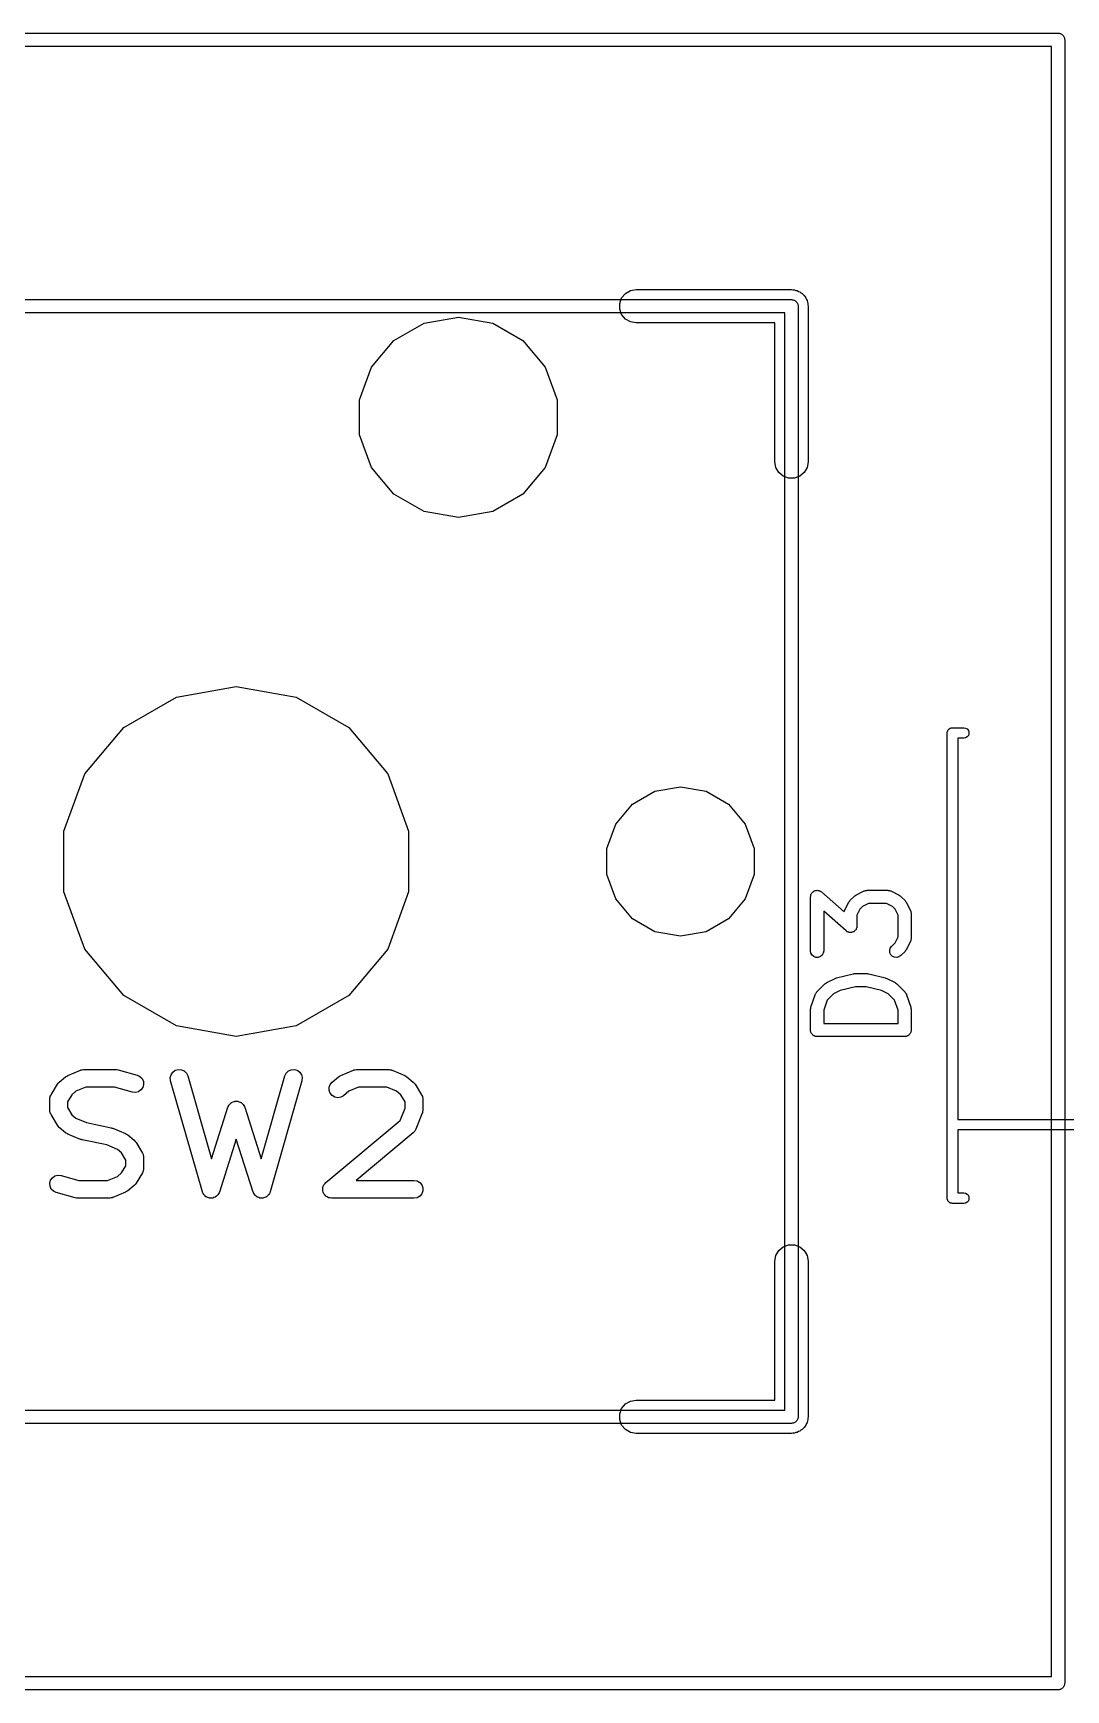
# Model space of a CAD drawing. Header units: millimetres. Extents: x 50 to 169, y 50 to 167.
# Drawn here: x 98.79 to 110.6, y 127.3 to 146.25 of the extents above; entities that cross this region are included whole.
import ezdxf

# ---------------------------------------------------------------- set-up
doc = ezdxf.new("R2010")
doc.units = ezdxf.units.MM
doc.layers.add('BLACK', color=7, linetype='Continuous')

# ---------------------------------------------------------------- blocks, each defined once
blk = doc.blocks.new('hhskb2-Cmts.User')
at = {"layer": 'BLACK'}
for p, q in [((81.65, -43.5738), (94.35, -43.5738)), ((94.35, -43.5738), (94.3566, -43.575)), ((94.3566, -43.575), (94.3632, -43.575)), ((94.3632, -43.575), (94.3695, -43.5772)), ((94.3695, -43.5772), (94.3761, -43.5784)), ((94.3761, -43.5784), (94.3818, -43.5817)), ((94.2738, -43.7262), (81.7262, -43.7262)), ((94.2738, -56.2738), (94.2738, -43.7262)), ((94.3818, -43.5817), (94.3881, -43.584)), ((94.3881, -43.584), (94.3932, -43.5883)), ((94.3932, -43.5883), (94.399, -43.5916)), ((94.399, -43.5916), (94.4033, -43.5967)), ((94.4033, -43.5967), (94.4084, -43.601)), ((94.4084, -43.601), (94.4117, -43.6068)), ((94.4117, -43.6068), (94.416, -43.6119)), ((94.416, -43.6119), (94.4183, -43.6182)), ((94.4183, -43.6182), (94.4216, -43.6239)), ((94.4216, -43.6239), (94.4228, -43.6305)), ((94.4228, -43.6305), (94.425, -43.6368)), ((94.425, -43.6368), (94.425, -43.6434)), ((94.425, -43.6434), (94.4262, -43.65)), ((94.4262, -43.65), (94.4262, -56.35)), ((81.7262, -56.2738), (94.2738, -56.2738)), ((94.35, -56.4262), (81.65, -56.4262)), ((94.3566, -56.425), (94.35, -56.4262)), ((94.3632, -56.425), (94.3566, -56.425)), ((94.3695, -56.4228), (94.3632, -56.425)), ((94.3761, -56.4216), (94.3695, -56.4228)), ((94.3818, -56.4183), (94.3761, -56.4216)), ((94.3881, -56.416), (94.3818, -56.4183)), ((94.3932, -56.4117), (94.3881, -56.416)), ((94.399, -56.4084), (94.3932, -56.4117)), ((94.4033, -56.4033), (94.399, -56.4084)), ((94.4084, -56.399), (94.4033, -56.4033)), ((94.4117, -56.3932), (94.4084, -56.399)), ((94.416, -56.3881), (94.4117, -56.3932)), ((94.4183, -56.3818), (94.416, -56.3881)), ((94.4216, -56.3761), (94.4183, -56.3818)), ((94.4228, -56.3695), (94.4216, -56.3761)), ((94.425, -56.3632), (94.4228, -56.3695)), ((94.4262, -56.35), (94.425, -56.3566)), ((94.425, -56.3566), (94.425, -56.3632))]:
    blk.add_line(p, q, dxfattribs=at)
blk = doc.blocks.new('hhskb2-Dwgs.User')
at = {"layer": 'BLACK'}
for p, q in [((78.602, -40.5258), (97.398, -40.5258)), ((97.398, -40.5258), (97.4046, -40.527)), ((97.4046, -40.527), (97.4112, -40.527)), ((97.4112, -40.527), (97.4175, -40.5292)), ((97.4175, -40.5292), (97.4241, -40.5304)), ((97.4241, -40.5304), (97.4298, -40.5337)), ((97.4298, -40.5337), (97.4361, -40.536)), ((97.4361, -40.536), (97.4412, -40.5403)), ((97.4412, -40.5403), (97.447, -40.5436)), ((97.447, -40.5436), (97.4513, -40.5487)), ((97.4513, -40.5487), (97.4564, -40.553)), ((97.3218, -40.6782), (78.6782, -40.6782)), ((97.3218, -59.3218), (97.3218, -40.6782)), ((97.4564, -40.553), (97.4597, -40.5588)), ((97.4597, -40.5588), (97.464, -40.5639)), ((97.464, -40.5639), (97.4663, -40.5702)), ((97.4663, -40.5702), (97.4696, -40.5759)), ((97.4696, -40.5759), (97.4708, -40.5825)), ((97.4708, -40.5825), (97.473, -40.5888)), ((97.473, -40.5888), (97.473, -40.5954)), ((97.473, -40.5954), (97.4742, -40.602)), ((97.4742, -40.602), (97.4742, -59.398)), ((97.398, -59.4742), (78.602, -59.4742)), ((78.6782, -59.3218), (97.3218, -59.3218)), ((97.4046, -59.473), (97.398, -59.4742)), ((97.4112, -59.473), (97.4046, -59.473)), ((97.4175, -59.4708), (97.4112, -59.473)), ((97.4241, -59.4696), (97.4175, -59.4708)), ((97.4298, -59.4663), (97.4241, -59.4696)), ((97.4361, -59.464), (97.4298, -59.4663)), ((97.4412, -59.4597), (97.4361, -59.464)), ((97.447, -59.4564), (97.4412, -59.4597)), ((97.4513, -59.4513), (97.447, -59.4564)), ((97.4564, -59.447), (97.4513, -59.4513)), ((97.4597, -59.4412), (97.4564, -59.447)), ((97.464, -59.4361), (97.4597, -59.4412)), ((97.4663, -59.4298), (97.464, -59.4361)), ((97.4696, -59.4241), (97.4663, -59.4298)), ((97.4708, -59.4175), (97.4696, -59.4241)), ((97.473, -59.4112), (97.4708, -59.4175)), ((97.4742, -59.398), (97.473, -59.4046)), ((97.473, -59.4046), (97.473, -59.4112))]:
    blk.add_line(p, q, dxfattribs=at)
blk = doc.blocks.new('hhskb2-F.SilkS')
at = {"layer": 'BLACK'}
for p, q in [((92.3844, -43.6169), (92.407, -43.5547)), ((92.407, -43.5547), (92.4495, -43.5041)), ((92.4495, -43.5041), (92.5068, -43.471)), ((92.5068, -43.471), (92.572, -43.4595)), ((92.572, -43.4595), (94.35, -43.4595)), ((94.35, -43.4595), (94.3664, -43.4624)), ((94.3664, -43.4624), (94.3831, -43.4624)), ((94.3831, -43.4624), (94.3987, -43.4681)), ((94.3987, -43.4681), (94.4152, -43.471)), ((94.4152, -43.471), (94.4296, -43.4793)), ((94.4296, -43.4793), (94.4453, -43.485)), ((94.4453, -43.485), (94.458, -43.4957)), ((94.458, -43.4957), (94.4725, -43.5041)), ((94.4725, -43.5041), (94.4832, -43.5168)), ((94.4832, -43.5168), (94.4959, -43.5275)), ((94.4959, -43.5275), (94.5043, -43.542)), ((94.5043, -43.542), (94.515, -43.5547)), ((94.515, -43.5547), (94.5207, -43.5704)), ((94.5207, -43.5704), (94.529, -43.5848)), ((92.3844, -43.6831), (92.3844, -43.6169)), ((92.407, -43.7452), (92.3844, -43.6831)), ((92.4495, -43.7959), (92.407, -43.7452)), ((94.529, -43.5848), (94.5319, -43.6013)), ((94.5319, -43.6013), (94.5376, -43.6169)), ((94.5376, -43.6169), (94.5376, -43.6336)), ((94.5376, -43.6336), (94.5405, -43.65)), ((94.5405, -43.65), (94.5405, -45.428)), ((89.8025, -44.0411), (90.1476, -43.8418)), ((90.1476, -43.8418), (90.54, -43.7726)), ((90.54, -43.7726), (90.9324, -43.8418)), ((90.9324, -43.8418), (91.2775, -44.0411)), ((92.5068, -43.829), (92.4495, -43.7959)), ((92.572, -43.8405), (92.5068, -43.829)), ((94.1595, -43.8405), (92.572, -43.8405)), ((94.1595, -45.428), (94.1595, -43.8405)), ((89.5464, -44.3463), (89.8025, -44.0411)), ((91.2775, -44.0411), (91.5336, -44.3463)), ((89.4101, -44.7208), (89.5464, -44.3463)), ((91.5336, -44.3463), (91.6699, -44.7208)), ((89.4101, -45.1192), (89.4101, -44.7208)), ((91.6699, -44.7208), (91.6699, -45.1192)), ((89.5464, -45.4937), (89.4101, -45.1192)), ((91.6699, -45.1192), (91.5336, -45.4937)), ((94.171, -45.4932), (94.1595, -45.428)), ((94.5405, -45.428), (94.529, -45.4932)), ((89.8025, -45.7989), (89.5464, -45.4937)), ((91.5336, -45.4937), (91.2775, -45.7989)), ((94.2041, -45.5505), (94.171, -45.4932)), ((94.2548, -45.593), (94.2041, -45.5505)), ((94.3169, -45.6156), (94.2548, -45.593)), ((94.3831, -45.6156), (94.3169, -45.6156)), ((94.4453, -45.593), (94.3831, -45.6156)), ((94.4959, -45.5505), (94.4453, -45.593)), ((94.529, -45.4932), (94.4959, -45.5505)), ((90.1476, -45.9982), (89.8025, -45.7989)), ((91.2775, -45.7989), (90.9324, -45.9982)), ((90.54, -46.0674), (90.1476, -45.9982)), ((90.9324, -45.9982), (90.54, -46.0674)), ((86.7134, -48.4667), (87.3154, -48.1192)), ((87.3154, -48.1192), (88, -47.9985)), ((88, -47.9985), (88.6846, -48.1192)), ((88.6846, -48.1192), (89.2865, -48.4667)), ((86.2666, -48.9992), (86.7134, -48.4667)), ((89.2865, -48.4667), (89.7334, -48.9992)), ((96.1336, -48.5095), (96.1362, -48.5049)), ((96.1362, -48.5049), (96.138, -48.5)), ((96.138, -48.5), (96.1414, -48.496)), ((96.1414, -48.496), (96.144, -48.4914)), ((96.144, -48.4914), (96.1481, -48.4881)), ((96.1481, -48.4881), (96.1514, -48.484)), ((96.1514, -48.484), (96.156, -48.4814)), ((96.156, -48.4814), (96.16, -48.478)), ((96.16, -48.478), (96.1649, -48.4762)), ((96.1649, -48.4762), (96.1695, -48.4736)), ((96.1695, -48.4736), (96.1747, -48.4727)), ((96.1747, -48.4727), (96.1796, -48.4709)), ((96.1796, -48.4709), (96.1848, -48.4709)), ((96.1848, -48.4709), (96.19, -48.47)), ((96.19, -48.47), (96.32, -48.47)), ((96.32, -48.47), (96.3405, -48.4736)), ((96.3405, -48.4736), (96.3586, -48.484)), ((96.3586, -48.484), (96.372, -48.5)), ((96.372, -48.5), (96.3791, -48.5196)), ((96.13, -48.53), (96.1309, -48.5248)), ((96.13, -53.85), (96.13, -48.53)), ((96.1309, -48.5196), (96.1327, -48.5147)), ((96.1309, -48.5248), (96.1309, -48.5196)), ((96.1327, -48.5147), (96.1336, -48.5095)), ((96.32, -48.59), (96.25, -48.59)), ((96.25, -48.59), (96.25, -52.95)), ((96.3405, -48.5864), (96.32, -48.59)), ((96.3586, -48.576), (96.3405, -48.5864)), ((96.372, -48.56), (96.3586, -48.576)), ((96.3791, -48.5404), (96.372, -48.56)), ((96.3791, -48.5196), (96.3791, -48.5404)), ((86.0289, -49.6524), (86.2666, -48.9992)), ((89.7334, -48.9992), (89.9711, -49.6524)), ((92.531, -49.3457), (92.7879, -49.1974)), ((92.7879, -49.1974), (93.08, -49.1458)), ((93.08, -49.1458), (93.3721, -49.1974)), ((93.3721, -49.1974), (93.629, -49.3457)), ((92.3403, -49.5729), (92.531, -49.3457)), ((93.629, -49.3457), (93.8197, -49.5729)), ((92.2388, -49.8517), (92.3403, -49.5729)), ((93.8197, -49.5729), (93.9212, -49.8517)), ((86.0289, -50.3476), (86.0289, -49.6524)), ((89.9711, -49.6524), (89.9711, -50.3476)), ((92.2388, -50.1483), (92.2388, -49.8517)), ((93.9212, -49.8517), (93.9212, -50.1483)), ((92.3403, -50.4271), (92.2388, -50.1483)), ((93.9212, -50.1483), (93.8197, -50.4271)), ((86.2666, -51.0008), (86.0289, -50.3476)), ((89.9711, -50.3476), (89.7334, -51.0008)), ((94.5674, -50.4043), (94.5687, -50.3971)), ((94.5687, -50.3971), (94.5688, -50.3897)), ((94.5688, -50.3897), (94.5709, -50.3843)), ((94.5709, -50.3843), (94.5719, -50.3786)), ((94.5719, -50.3786), (94.5756, -50.3723)), ((94.5756, -50.3723), (94.5782, -50.3654)), ((94.5782, -50.3654), (94.582, -50.3611)), ((94.582, -50.3611), (94.5849, -50.3561)), ((94.5849, -50.3561), (94.5905, -50.3514)), ((94.5905, -50.3514), (94.5954, -50.3458)), ((94.5954, -50.3458), (94.6004, -50.3431)), ((94.6004, -50.3431), (94.6049, -50.3393)), ((94.6049, -50.3393), (94.6118, -50.3368)), ((94.6118, -50.3368), (94.6182, -50.3333)), ((94.6182, -50.3333), (94.6239, -50.3324)), ((94.6239, -50.3324), (94.6294, -50.3304)), ((94.6294, -50.3304), (94.6367, -50.3304)), ((94.6367, -50.3304), (94.6439, -50.3293)), ((94.6439, -50.3293), (94.6496, -50.3304)), ((94.6496, -50.3304), (94.6554, -50.3304)), ((94.6554, -50.3304), (94.6623, -50.3329)), ((94.6623, -50.3329), (94.6695, -50.3344)), ((94.6695, -50.3344), (94.6744, -50.3374)), ((94.6744, -50.3374), (94.6799, -50.3393)), ((94.6799, -50.3393), (94.6855, -50.344)), ((94.6855, -50.344), (94.6918, -50.3478)), ((94.6918, -50.3478), (94.9518, -50.5753)), ((95.0179, -50.4465), (95.0655, -50.3989)), ((95.0655, -50.3989), (95.0754, -50.392)), ((95.0754, -50.392), (95.085, -50.3848)), ((95.085, -50.3848), (95.1803, -50.3372)), ((95.1803, -50.3372), (95.1844, -50.336)), ((95.1844, -50.336), (95.1882, -50.3338)), ((95.1882, -50.3338), (95.1968, -50.3323)), ((95.1968, -50.3323), (95.2052, -50.3298)), ((95.2052, -50.3298), (95.2096, -50.33)), ((95.2096, -50.33), (95.2138, -50.3293)), ((95.2138, -50.3293), (95.4519, -50.3293)), ((95.4519, -50.3293), (95.4562, -50.33)), ((95.4562, -50.33), (95.4605, -50.3298)), ((95.4605, -50.3298), (95.4689, -50.3323)), ((95.4689, -50.3323), (95.4776, -50.3338)), ((95.4776, -50.3338), (95.4813, -50.336)), ((95.4813, -50.336), (95.4854, -50.3372)), ((95.4854, -50.3372), (95.5807, -50.3848)), ((95.5807, -50.3848), (95.5903, -50.392)), ((95.5903, -50.392), (95.6002, -50.3989)), ((95.6002, -50.3989), (95.6478, -50.4465)), ((92.531, -50.6543), (92.3403, -50.4271)), ((93.8197, -50.4271), (93.629, -50.6543)), ((94.5674, -51.0233), (94.5674, -50.4043)), ((94.9739, -50.7941), (94.7174, -50.5696)), ((94.7174, -50.5696), (94.7174, -51.0233)), ((94.9518, -50.5753), (94.9529, -50.5691)), ((94.9529, -50.5691), (94.955, -50.5654)), ((94.955, -50.5654), (94.9563, -50.5612)), ((94.9563, -50.5612), (95.0039, -50.466)), ((95.0039, -50.466), (95.011, -50.4563)), ((95.011, -50.4563), (95.0179, -50.4465)), ((95.1326, -50.5439), (95.0983, -50.6125)), ((95.163, -50.5135), (95.1326, -50.5439)), ((95.2315, -50.4793), (95.163, -50.5135)), ((95.4342, -50.4793), (95.2315, -50.4793)), ((95.5027, -50.5135), (95.4342, -50.4793)), ((95.5331, -50.5439), (95.5027, -50.5135)), ((95.5674, -50.6125), (95.5331, -50.5439)), ((95.6478, -50.4465), (95.6547, -50.4563)), ((95.6547, -50.4563), (95.6618, -50.466)), ((95.6618, -50.466), (95.7095, -50.5612)), ((95.7095, -50.5612), (95.7107, -50.5654)), ((95.7107, -50.5654), (95.7129, -50.5691)), ((95.7129, -50.5691), (95.7144, -50.5778)), ((95.7144, -50.5778), (95.7169, -50.5862)), ((95.7169, -50.5862), (95.7166, -50.5905)), ((95.7166, -50.5905), (95.7174, -50.5948)), ((92.7879, -50.8026), (92.531, -50.6543)), ((93.629, -50.6543), (93.3721, -50.8026)), ((95.0837, -50.7808), (95.0808, -50.7858)), ((95.0875, -50.7765), (95.0837, -50.7808)), ((95.0901, -50.7696), (95.0875, -50.7765)), ((95.0938, -50.7633), (95.0901, -50.7696)), ((95.0948, -50.7576), (95.0938, -50.7633)), ((95.0969, -50.7522), (95.0948, -50.7576)), ((95.0971, -50.7448), (95.0969, -50.7522)), ((95.0983, -50.7376), (95.0971, -50.7448)), ((95.0983, -50.6125), (95.0983, -50.7376)), ((95.5674, -50.8628), (95.5674, -50.6125)), ((95.7174, -50.5948), (95.7174, -50.8805)), ((93.08, -50.8541), (92.7879, -50.8026)), ((93.3721, -50.8026), (93.08, -50.8541)), ((94.9802, -50.7979), (94.9739, -50.7941)), ((94.9858, -50.8026), (94.9802, -50.7979)), ((94.9913, -50.8046), (94.9858, -50.8026)), ((94.9962, -50.8076), (94.9913, -50.8046)), ((95.0034, -50.809), (94.9962, -50.8076)), ((95.0103, -50.8115), (95.0034, -50.809)), ((95.0161, -50.8115), (95.0103, -50.8115)), ((95.0218, -50.8126), (95.0161, -50.8115)), ((95.029, -50.8115), (95.0218, -50.8126)), ((95.0364, -50.8115), (95.029, -50.8115)), ((95.0418, -50.8095), (95.0364, -50.8115)), ((95.0475, -50.8086), (95.0418, -50.8095)), ((95.0539, -50.8051), (95.0475, -50.8086)), ((95.0608, -50.8026), (95.0539, -50.8051)), ((95.0653, -50.7989), (95.0608, -50.8026)), ((95.0703, -50.7961), (95.0653, -50.7989)), ((95.0752, -50.7905), (95.0703, -50.7961)), ((95.0808, -50.7858), (95.0752, -50.7905)), ((95.4792, -50.9916), (95.4941, -50.9703)), ((95.4941, -50.9703), (95.5331, -50.9313)), ((95.5331, -50.9313), (95.5674, -50.8628)), ((95.7095, -50.914), (95.6618, -51.0093)), ((95.7107, -50.9099), (95.7095, -50.914)), ((95.7129, -50.9061), (95.7107, -50.9099)), ((95.7144, -50.8975), (95.7129, -50.9061)), ((95.7169, -50.8891), (95.7144, -50.8975)), ((95.7174, -50.8805), (95.7166, -50.8847)), ((95.7166, -50.8847), (95.7169, -50.8891)), ((86.7134, -51.5332), (86.2666, -51.0008)), ((89.7334, -51.0008), (89.2865, -51.5332)), ((94.5719, -51.049), (94.5674, -51.0233)), ((94.5849, -51.0715), (94.5719, -51.049)), ((94.6049, -51.0883), (94.5849, -51.0715)), ((94.6294, -51.0972), (94.6049, -51.0883)), ((94.6554, -51.0972), (94.6294, -51.0972)), ((94.6799, -51.0883), (94.6554, -51.0972)), ((94.6998, -51.0715), (94.6799, -51.0883)), ((94.7129, -51.049), (94.6998, -51.0715)), ((94.7174, -51.0233), (94.7129, -51.049)), ((95.4724, -51.0168), (95.4792, -50.9916)), ((95.4747, -51.0427), (95.4724, -51.0168)), ((95.4857, -51.0664), (95.4747, -51.0427)), ((95.5041, -51.0848), (95.4857, -51.0664)), ((95.5277, -51.0958), (95.5041, -51.0848)), ((95.5537, -51.098), (95.5277, -51.0958)), ((95.5788, -51.0913), (95.5537, -51.098)), ((95.6002, -51.0764), (95.5788, -51.0913)), ((95.6478, -51.0287), (95.6002, -51.0764)), ((95.6547, -51.0189), (95.6478, -51.0287)), ((95.6618, -51.0093), (95.6547, -51.0189)), ((94.7517, -51.3848), (94.8469, -51.3372)), ((94.8469, -51.3372), (94.8548, -51.3349)), ((94.8548, -51.3349), (94.8623, -51.3315)), ((94.8623, -51.3315), (95.0528, -51.2839)), ((95.0528, -51.2839), (95.0619, -51.2833)), ((95.0619, -51.2833), (95.071, -51.2817)), ((95.071, -51.2817), (95.2138, -51.2817)), ((95.2138, -51.2817), (95.2228, -51.2833)), ((95.2228, -51.2833), (95.232, -51.2839)), ((95.232, -51.2839), (95.4225, -51.3315)), ((95.4225, -51.3315), (95.43, -51.3349)), ((95.43, -51.3349), (95.4378, -51.3372)), ((95.4378, -51.3372), (95.5331, -51.3848)), ((87.3154, -51.8808), (86.7134, -51.5332)), ((89.2865, -51.5332), (88.6846, -51.8808)), ((94.5712, -51.6663), (94.6188, -51.5234)), ((94.6188, -51.5234), (94.6209, -51.5196)), ((94.6209, -51.5196), (94.622, -51.5154)), ((94.622, -51.5154), (94.6271, -51.5082)), ((94.6271, -51.5082), (94.6313, -51.5005)), ((94.6313, -51.5005), (94.6345, -51.4977)), ((94.6345, -51.4977), (94.637, -51.4941)), ((94.637, -51.4941), (94.7322, -51.3989)), ((94.7322, -51.3989), (94.742, -51.392)), ((94.742, -51.392), (94.7517, -51.3848)), ((94.8297, -51.5135), (94.7556, -51.5877)), ((94.9067, -51.475), (94.8297, -51.5135)), ((95.0802, -51.4317), (94.9067, -51.475)), ((95.2046, -51.4317), (95.0802, -51.4317)), ((95.3781, -51.475), (95.2046, -51.4317)), ((95.4551, -51.5135), (95.3781, -51.475)), ((95.5292, -51.5877), (95.4551, -51.5135)), ((95.5331, -51.3848), (95.5427, -51.392)), ((95.5427, -51.392), (95.5526, -51.3989)), ((95.5526, -51.3989), (95.6478, -51.4941)), ((95.6478, -51.4941), (95.6503, -51.4977)), ((95.6503, -51.4977), (95.6535, -51.5005)), ((95.6535, -51.5005), (95.6577, -51.5082)), ((95.6577, -51.5082), (95.6627, -51.5154)), ((95.6627, -51.5154), (95.6639, -51.5196)), ((95.6639, -51.5196), (95.6659, -51.5234)), ((95.6659, -51.5234), (95.7135, -51.6663)), ((94.5674, -51.69), (94.5695, -51.6782)), ((94.5674, -51.9281), (94.5674, -51.69)), ((94.5695, -51.6782), (94.5712, -51.6663)), ((94.7556, -51.5877), (94.7174, -51.7022)), ((94.7174, -51.7022), (94.7174, -51.8531)), ((95.5674, -51.7022), (95.5292, -51.5877)), ((95.5674, -51.8531), (95.5674, -51.7022)), ((95.7135, -51.6663), (95.7153, -51.6782)), ((95.7153, -51.6782), (95.7174, -51.69)), ((95.7174, -51.69), (95.7174, -51.9281)), ((88, -52.0015), (87.3154, -51.8808)), ((88.6846, -51.8808), (88, -52.0015)), ((94.7174, -51.8531), (95.5674, -51.8531)), ((94.5685, -51.9346), (94.5674, -51.9281)), ((94.5685, -51.9411), (94.5685, -51.9346)), ((94.5708, -51.9473), (94.5685, -51.9411)), ((94.5719, -51.9537), (94.5708, -51.9473)), ((94.5752, -51.9594), (94.5719, -51.9537)), ((94.5774, -51.9656), (94.5752, -51.9594)), ((94.5816, -51.9706), (94.5774, -51.9656)), ((94.5849, -51.9763), (94.5816, -51.9706)), ((94.59, -51.9805), (94.5849, -51.9763)), ((94.5942, -51.9855), (94.59, -51.9805)), ((94.5999, -51.9888), (94.5942, -51.9855)), ((94.6049, -51.993), (94.5999, -51.9888)), ((94.611, -51.9953), (94.6049, -51.993)), ((94.6167, -51.9986), (94.611, -51.9953)), ((94.6232, -51.9997), (94.6167, -51.9986)), ((94.6294, -52.002), (94.6232, -51.9997)), ((94.6359, -52.002), (94.6294, -52.002)), ((94.6424, -52.0031), (94.6359, -52.002)), ((95.6424, -52.0031), (94.6424, -52.0031)), ((95.6488, -52.002), (95.6424, -52.0031)), ((95.6554, -52.002), (95.6488, -52.002)), ((95.6616, -51.9997), (95.6554, -52.002)), ((95.668, -51.9986), (95.6616, -51.9997)), ((95.6737, -51.9953), (95.668, -51.9986)), ((95.6799, -51.993), (95.6737, -51.9953)), ((95.6849, -51.9888), (95.6799, -51.993)), ((95.6906, -51.9855), (95.6849, -51.9888)), ((95.6948, -51.9805), (95.6906, -51.9855)), ((95.6998, -51.9763), (95.6948, -51.9805)), ((95.7031, -51.9706), (95.6998, -51.9763)), ((95.7073, -51.9656), (95.7031, -51.9706)), ((95.7096, -51.9594), (95.7073, -51.9656)), ((95.7129, -51.9537), (95.7096, -51.9594)), ((95.714, -51.9473), (95.7129, -51.9537)), ((95.7162, -51.9411), (95.714, -51.9473)), ((95.7174, -51.9281), (95.7162, -51.9346)), ((95.7162, -51.9346), (95.7162, -51.9411)), ((85.9755, -52.5224), (86.0481, -52.4619)), ((86.0481, -52.4619), (86.0613, -52.4544)), ((86.0613, -52.4544), (86.0741, -52.4462)), ((86.0741, -52.4462), (86.2192, -52.3857)), ((86.2192, -52.3857), (86.2215, -52.3852)), ((86.2215, -52.3852), (86.2235, -52.3841)), ((86.2235, -52.3841), (86.2387, -52.3814)), ((86.2387, -52.3814), (86.2536, -52.378)), ((86.2536, -52.378), (86.256, -52.3783)), ((86.256, -52.3783), (86.2583, -52.3779)), ((86.2583, -52.3779), (86.6211, -52.3779)), ((86.6211, -52.3779), (86.6347, -52.3803)), ((86.6347, -52.3803), (86.6483, -52.3816)), ((86.6483, -52.3816), (86.866, -52.4421)), ((86.866, -52.4421), (86.8979, -52.4573)), ((86.8979, -52.4573), (86.9226, -52.4825)), ((86.9226, -52.4825), (86.9372, -52.5146)), ((87.2455, -52.4723), (87.2541, -52.4381)), ((87.2492, -52.5074), (87.2455, -52.4723)), ((87.2541, -52.4381), (87.2738, -52.4089)), ((87.2738, -52.4089), (87.3024, -52.3882)), ((87.3024, -52.3882), (87.3363, -52.3785)), ((87.3363, -52.3785), (87.3715, -52.381)), ((87.3715, -52.381), (87.4038, -52.3953)), ((87.4038, -52.3953), (87.4291, -52.4199)), ((87.4291, -52.4199), (87.4445, -52.4516)), ((87.4445, -52.4516), (87.7152, -53.399)), ((88.2848, -53.399), (88.5555, -52.4516)), ((88.5555, -52.4516), (88.5709, -52.4199)), ((88.5709, -52.4199), (88.5962, -52.3953)), ((88.5962, -52.3953), (88.6285, -52.381)), ((88.6285, -52.381), (88.6637, -52.3785)), ((88.6637, -52.3785), (88.6976, -52.3882)), ((88.6976, -52.3882), (88.7262, -52.4089)), ((88.7262, -52.4089), (88.7459, -52.4381)), ((88.7459, -52.4381), (88.7545, -52.4723)), ((88.7545, -52.4723), (88.7508, -52.5074)), ((89.0961, -52.5224), (89.1687, -52.4619)), ((89.1687, -52.4619), (89.1818, -52.4544)), ((89.1818, -52.4544), (89.1946, -52.4462)), ((89.1946, -52.4462), (89.3398, -52.3857)), ((89.3398, -52.3857), (89.3421, -52.3852)), ((89.3421, -52.3852), (89.3441, -52.3841)), ((89.3441, -52.3841), (89.3592, -52.3814)), ((89.3592, -52.3814), (89.3742, -52.378)), ((89.3742, -52.378), (89.3765, -52.3783)), ((89.3765, -52.3783), (89.3789, -52.3779)), ((89.3789, -52.3779), (89.7417, -52.3779)), ((89.7417, -52.3779), (89.744, -52.3783)), ((89.744, -52.3783), (89.7464, -52.378)), ((89.7464, -52.378), (89.7613, -52.3814)), ((89.7613, -52.3814), (89.7765, -52.3841)), ((89.7765, -52.3841), (89.7785, -52.3852)), ((89.7785, -52.3852), (89.7808, -52.3857)), ((89.7808, -52.3857), (89.9259, -52.4462)), ((89.9259, -52.4462), (89.9387, -52.4544)), ((89.9387, -52.4544), (89.9519, -52.4619)), ((89.9519, -52.4619), (90.0245, -52.5224)), ((85.8774, -52.6782), (85.8809, -52.6692)), ((85.8809, -52.6692), (85.9534, -52.5482)), ((85.9534, -52.5482), (85.9646, -52.5354)), ((85.9646, -52.5354), (85.9755, -52.5224)), ((86.1188, -52.6675), (86.0696, -52.7496)), ((86.1664, -52.6279), (86.1188, -52.6675)), ((86.2786, -52.5811), (86.1664, -52.6279)), ((86.6073, -52.5811), (86.2786, -52.5811)), ((86.8117, -52.6379), (86.6073, -52.5811)), ((86.8468, -52.6413), (86.8117, -52.6379)), ((86.8809, -52.6325), (86.8468, -52.6413)), ((86.91, -52.6125), (86.8809, -52.6325)), ((86.9305, -52.5838), (86.91, -52.6125)), ((86.94, -52.5498), (86.9305, -52.5838)), ((86.9372, -52.5146), (86.94, -52.5498)), ((87.612, -53.7774), (87.2492, -52.5074)), ((88.7508, -52.5074), (88.388, -53.7774)), ((89.061, -52.6178), (89.0611, -52.5825)), ((89.073, -52.651), (89.061, -52.6178)), ((89.0611, -52.5825), (89.0733, -52.5494)), ((89.0956, -52.6781), (89.073, -52.651)), ((89.0733, -52.5494), (89.0961, -52.5224)), ((89.287, -52.6279), (89.2262, -52.6785)), ((89.3992, -52.5811), (89.287, -52.6279)), ((89.7214, -52.5811), (89.3992, -52.5811)), ((89.8336, -52.6279), (89.7214, -52.5811)), ((89.8812, -52.6675), (89.8336, -52.6279)), ((89.9304, -52.7496), (89.8812, -52.6675)), ((90.0245, -52.5224), (90.0354, -52.5354)), ((90.0354, -52.5354), (90.0465, -52.5482)), ((90.0465, -52.5482), (90.1191, -52.6692)), ((90.1191, -52.6692), (90.1226, -52.6782)), ((85.8664, -52.7214), (85.8681, -52.7118)), ((85.8664, -52.8424), (85.8664, -52.7214)), ((85.8681, -52.852), (85.8664, -52.8424)), ((85.8681, -52.7118), (85.8683, -52.7021)), ((85.8683, -52.8617), (85.8681, -52.852)), ((85.8683, -52.7021), (85.8711, -52.6946)), ((85.8711, -52.8692), (85.8683, -52.8617)), ((85.8711, -52.6946), (85.8725, -52.6867)), ((85.8725, -52.6867), (85.8774, -52.6782)), ((86.0696, -52.7496), (86.0696, -52.8142)), ((86.0696, -52.8142), (86.1188, -52.8963)), ((87.7152, -53.399), (87.9032, -52.8114)), ((87.9032, -52.8114), (87.9051, -52.8078)), ((87.9051, -52.8078), (87.906, -52.8039)), ((87.906, -52.8039), (87.9133, -52.7923)), ((87.9133, -52.7923), (87.9197, -52.7802)), ((87.9197, -52.7802), (87.9226, -52.7775)), ((87.9226, -52.7775), (87.9248, -52.7741)), ((87.9248, -52.7741), (87.9356, -52.7657)), ((87.9356, -52.7657), (87.9458, -52.7565)), ((87.9458, -52.7565), (87.9495, -52.7549)), ((87.9495, -52.7549), (87.9527, -52.7525)), ((87.9527, -52.7525), (87.9658, -52.7483)), ((87.9658, -52.7483), (87.9784, -52.7431)), ((87.9784, -52.7431), (87.9825, -52.7429)), ((87.9825, -52.7429), (87.9863, -52.7417)), ((87.9863, -52.7417), (88, -52.7422)), ((88, -52.7422), (88.0137, -52.7417)), ((88.0137, -52.7417), (88.0175, -52.7429)), ((88.0175, -52.7429), (88.0216, -52.7431)), ((88.0216, -52.7431), (88.0343, -52.7483)), ((88.0343, -52.7483), (88.0473, -52.7525)), ((88.0473, -52.7525), (88.0505, -52.7549)), ((88.0505, -52.7549), (88.0542, -52.7565)), ((88.0542, -52.7565), (88.0644, -52.7657)), ((88.0644, -52.7657), (88.0752, -52.7741)), ((88.0752, -52.7741), (88.0774, -52.7775)), ((88.0774, -52.7775), (88.0803, -52.7802)), ((88.0803, -52.7802), (88.0867, -52.7923)), ((88.0867, -52.7923), (88.094, -52.8039)), ((88.094, -52.8039), (88.0949, -52.8078)), ((88.0949, -52.8078), (88.0968, -52.8114)), ((88.0968, -52.8114), (88.2848, -53.399)), ((89.1261, -52.6958), (89.0956, -52.6781)), ((89.1608, -52.7021), (89.1261, -52.6958)), ((89.1956, -52.6961), (89.1608, -52.7021)), ((89.2262, -52.6785), (89.1956, -52.6961)), ((89.8746, -52.9622), (89.9304, -52.8228)), ((89.9304, -52.8228), (89.9304, -52.7496)), ((90.1226, -52.6782), (90.1275, -52.6867)), ((90.1275, -52.6867), (90.1289, -52.6946)), ((90.1303, -52.8613), (90.1275, -52.8771)), ((90.1289, -52.6946), (90.1317, -52.7021)), ((90.1335, -52.8456), (90.1303, -52.8613)), ((90.1317, -52.7021), (90.1319, -52.7118)), ((90.1319, -52.7118), (90.1336, -52.7214)), ((90.1336, -52.8424), (90.1333, -52.844)), ((90.1333, -52.844), (90.1335, -52.8456)), ((90.1336, -52.7214), (90.1336, -52.8424)), ((85.8725, -52.8771), (85.8711, -52.8692)), ((85.8774, -52.8856), (85.8725, -52.8771)), ((85.8809, -52.8947), (85.8774, -52.8856)), ((85.9534, -53.0156), (85.8809, -52.8947)), ((85.9646, -53.0284), (85.9534, -53.0156)), ((85.9755, -53.0414), (85.9646, -53.0284)), ((86.0481, -53.1019), (85.9755, -53.0414)), ((86.1188, -52.8963), (86.1664, -52.9359)), ((86.1664, -52.9359), (86.2885, -52.9868)), ((86.2885, -52.9868), (86.5693, -53.0453)), ((86.5693, -53.0453), (86.5782, -53.0489)), ((86.5782, -53.0489), (86.5876, -53.051)), ((86.5876, -53.051), (86.7328, -53.1115)), ((89.0235, -53.6715), (89.8746, -52.9622)), ((90.1263, -52.8801), (90.0538, -53.0615)), ((90.1267, -52.8785), (90.1263, -52.8801)), ((90.1275, -52.8771), (90.1267, -52.8785)), ((96.25, -52.95), (98.95, -52.95)), ((86.0613, -53.1094), (86.0481, -53.1019)), ((86.0741, -53.1176), (86.0613, -53.1094)), ((86.2192, -53.1781), (86.0741, -53.1176)), ((86.2286, -53.1802), (86.2192, -53.1781)), ((86.2376, -53.1837), (86.2286, -53.1802)), ((86.5184, -53.2423), (86.2376, -53.1837)), ((86.6405, -53.2931), (86.5184, -53.2423)), ((86.7328, -53.1115), (86.7456, -53.1196)), ((86.7456, -53.1196), (86.7588, -53.1272)), ((86.7588, -53.1272), (86.8313, -53.1877)), ((86.8313, -53.1877), (86.8423, -53.2006)), ((86.8423, -53.2006), (86.8534, -53.2134)), ((86.8534, -53.2134), (86.926, -53.3344)), ((88, -53.1757), (87.8065, -53.7805)), ((88.1935, -53.7805), (88, -53.1757)), ((90.0245, -53.1019), (89.3692, -53.6479)), ((90.0293, -53.0962), (90.0245, -53.1019)), ((90.0352, -53.0915), (90.0293, -53.0962)), ((90.0406, -53.0828), (90.0352, -53.0915)), ((90.0472, -53.0749), (90.0406, -53.0828)), ((90.0498, -53.0679), (90.0472, -53.0749)), ((90.0538, -53.0615), (90.0498, -53.0679)), ((98.95, -53.07), (96.25, -53.07)), ((96.25, -53.07), (96.25, -53.79)), ((86.688, -53.3327), (86.6405, -53.2931)), ((86.7373, -53.4148), (86.688, -53.3327)), ((86.7373, -53.4795), (86.7373, -53.4148)), ((86.926, -53.3344), (86.9295, -53.3435)), ((86.9295, -53.3435), (86.9343, -53.3519)), ((86.9343, -53.3519), (86.9357, -53.3598)), ((86.9357, -53.3598), (86.9386, -53.3673)), ((86.9386, -53.3673), (86.9388, -53.3771)), ((86.9388, -53.3771), (86.9405, -53.3867)), ((86.9405, -53.3867), (86.9405, -53.5076)), ((85.8763, -53.6453), (85.8968, -53.6166)), ((85.8968, -53.6166), (85.9259, -53.5966)), ((85.9259, -53.5966), (85.9601, -53.5878)), ((85.9601, -53.5878), (85.9952, -53.5912)), ((85.9952, -53.5912), (86.1996, -53.6479)), ((86.5282, -53.6479), (86.6405, -53.6012)), ((86.6405, -53.6012), (86.688, -53.5615)), ((86.688, -53.5615), (86.7373, -53.4795)), ((86.926, -53.5599), (86.8534, -53.6808)), ((86.9295, -53.5508), (86.926, -53.5599)), ((86.9343, -53.5424), (86.9295, -53.5508)), ((86.9357, -53.5344), (86.9343, -53.5424)), ((86.9386, -53.5269), (86.9357, -53.5344)), ((86.9388, -53.5172), (86.9386, -53.5269)), ((86.9405, -53.5076), (86.9388, -53.5172)), ((85.8669, -53.6793), (85.8763, -53.6453)), ((85.8696, -53.7144), (85.8669, -53.6793)), ((85.8842, -53.7466), (85.8696, -53.7144)), ((85.909, -53.7717), (85.8842, -53.7466)), ((85.9408, -53.7869), (85.909, -53.7717)), ((86.1585, -53.8474), (85.9408, -53.7869)), ((86.1996, -53.6479), (86.5282, -53.6479)), ((86.7328, -53.7828), (86.5876, -53.8433)), ((86.7456, -53.7746), (86.7328, -53.7828)), ((86.7588, -53.7671), (86.7456, -53.7746)), ((86.8313, -53.7066), (86.7588, -53.7671)), ((86.8423, -53.6937), (86.8313, -53.7066)), ((86.8534, -53.6808), (86.8423, -53.6937)), ((87.6145, -53.7825), (87.612, -53.7774)), ((87.6157, -53.788), (87.6145, -53.7825)), ((87.6222, -53.7983), (87.6157, -53.788)), ((87.6275, -53.8092), (87.6222, -53.7983)), ((87.6315, -53.8131), (87.6275, -53.8092)), ((87.6345, -53.8178), (87.6315, -53.8131)), ((87.7901, -53.8117), (87.7859, -53.8155)), ((87.7957, -53.801), (87.7901, -53.8117)), ((87.8025, -53.7909), (87.7957, -53.801)), ((87.8039, -53.7855), (87.8025, -53.7909)), ((87.8065, -53.7805), (87.8039, -53.7855)), ((88.1961, -53.7855), (88.1935, -53.7805)), ((88.1975, -53.7909), (88.1961, -53.7855)), ((88.2043, -53.801), (88.1975, -53.7909)), ((88.2099, -53.8117), (88.2043, -53.801)), ((88.2141, -53.8155), (88.2099, -53.8117)), ((88.3685, -53.8131), (88.3655, -53.8178)), ((88.3725, -53.8092), (88.3685, -53.8131)), ((88.3778, -53.7983), (88.3725, -53.8092)), ((88.3843, -53.788), (88.3778, -53.7983)), ((88.3855, -53.7825), (88.3843, -53.788)), ((88.388, -53.7774), (88.3855, -53.7825)), ((88.9885, -53.7319), (88.9886, -53.7317)), ((88.9885, -53.7492), (88.9885, -53.7319)), ((88.9885, -53.7668), (88.9885, -53.7492)), ((88.9885, -53.767), (88.9885, -53.7668)), ((88.9885, -53.7672), (88.9885, -53.767)), ((88.9945, -53.7835), (88.9885, -53.7672)), ((88.9886, -53.7315), (88.9946, -53.7151)), ((88.9886, -53.7317), (88.9886, -53.7315)), ((89.0004, -53.8), (88.9945, -53.7835)), ((88.9946, -53.7151), (89.0006, -53.6987)), ((89.0005, -53.8002), (89.0004, -53.8)), ((89.0006, -53.8003), (89.0005, -53.8002)), ((89.0006, -53.6987), (89.0007, -53.6986)), ((89.0119, -53.8138), (89.0006, -53.8003)), ((89.0007, -53.6986), (89.0008, -53.6984)), ((89.0008, -53.6984), (89.0121, -53.685)), ((89.0121, -53.685), (89.0233, -53.6717)), ((89.0233, -53.6717), (89.0234, -53.6716)), ((89.0234, -53.6716), (89.0235, -53.6715)), ((89.3692, -53.6479), (90.032, -53.6479)), ((90.032, -53.6479), (90.0667, -53.6541)), ((90.0667, -53.6541), (90.0973, -53.6717)), ((90.0973, -53.6717), (90.12, -53.6987)), ((90.12, -53.8003), (90.0973, -53.8274)), ((90.12, -53.6987), (90.1321, -53.7319)), ((90.1321, -53.7672), (90.12, -53.8003)), ((90.1321, -53.7319), (90.1321, -53.7672)), ((96.25, -53.79), (96.32, -53.79)), ((96.32, -53.79), (96.3405, -53.7936)), ((96.3405, -53.7936), (96.3586, -53.804)), ((96.3586, -53.804), (96.372, -53.82)), ((86.1722, -53.8487), (86.1585, -53.8474)), ((86.1857, -53.8511), (86.1722, -53.8487)), ((86.5486, -53.8511), (86.1857, -53.8511)), ((86.5509, -53.8507), (86.5486, -53.8511)), ((86.5532, -53.851), (86.5509, -53.8507)), ((86.5682, -53.8477), (86.5532, -53.851)), ((86.5833, -53.845), (86.5682, -53.8477)), ((86.5854, -53.8438), (86.5833, -53.845)), ((86.5876, -53.8433), (86.5854, -53.8438)), ((87.6441, -53.8253), (87.6345, -53.8178)), ((87.6528, -53.8337), (87.6441, -53.8253)), ((87.658, -53.836), (87.6528, -53.8337)), ((87.6624, -53.8394), (87.658, -53.836)), ((87.674, -53.8431), (87.6624, -53.8394)), ((87.685, -53.8481), (87.674, -53.8431)), ((87.6907, -53.8485), (87.685, -53.8481)), ((87.696, -53.8502), (87.6907, -53.8485)), ((87.7081, -53.8497), (87.696, -53.8502)), ((87.7202, -53.8506), (87.7081, -53.8497)), ((87.7256, -53.849), (87.7202, -53.8506)), ((87.7313, -53.8488), (87.7256, -53.849)), ((87.7425, -53.8442), (87.7313, -53.8488)), ((87.7542, -53.8409), (87.7425, -53.8442)), ((87.7587, -53.8376), (87.7542, -53.8409)), ((87.7639, -53.8354), (87.7587, -53.8376)), ((87.7729, -53.8273), (87.7639, -53.8354)), ((87.7827, -53.8202), (87.7729, -53.8273)), ((87.7859, -53.8155), (87.7827, -53.8202)), ((88.2173, -53.8202), (88.2141, -53.8155)), ((88.2271, -53.8273), (88.2173, -53.8202)), ((88.2361, -53.8354), (88.2271, -53.8273)), ((88.2413, -53.8376), (88.2361, -53.8354)), ((88.2458, -53.8409), (88.2413, -53.8376)), ((88.2575, -53.8442), (88.2458, -53.8409)), ((88.2687, -53.8488), (88.2575, -53.8442)), ((88.2743, -53.849), (88.2687, -53.8488)), ((88.2798, -53.8506), (88.2743, -53.849)), ((88.2919, -53.8497), (88.2798, -53.8506)), ((88.304, -53.8502), (88.2919, -53.8497)), ((88.3093, -53.8485), (88.304, -53.8502)), ((88.315, -53.8481), (88.3093, -53.8485)), ((88.326, -53.8431), (88.315, -53.8481)), ((88.3376, -53.8394), (88.326, -53.8431)), ((88.342, -53.836), (88.3376, -53.8394)), ((88.3472, -53.8337), (88.342, -53.836)), ((88.3559, -53.8253), (88.3472, -53.8337)), ((88.3655, -53.8178), (88.3559, -53.8253)), ((89.023, -53.8271), (89.0119, -53.8138)), ((89.0232, -53.8272), (89.023, -53.8271)), ((89.0233, -53.8274), (89.0232, -53.8272)), ((89.0385, -53.8361), (89.0233, -53.8274)), ((89.0535, -53.8449), (89.0385, -53.8361)), ((89.0537, -53.8449), (89.0535, -53.8449)), ((89.0538, -53.845), (89.0537, -53.8449)), ((89.0712, -53.8481), (89.0538, -53.845)), ((89.0882, -53.8511), (89.0712, -53.8481)), ((89.0884, -53.8511), (89.0882, -53.8511)), ((89.0886, -53.8511), (89.0884, -53.8511)), ((90.032, -53.8511), (89.0886, -53.8511)), ((90.0667, -53.845), (90.032, -53.8511)), ((90.0973, -53.8274), (90.0667, -53.845)), ((96.1309, -53.8552), (96.13, -53.85)), ((96.1309, -53.8604), (96.1309, -53.8552)), ((96.1327, -53.8653), (96.1309, -53.8604)), ((96.1336, -53.8705), (96.1327, -53.8653)), ((96.1362, -53.8751), (96.1336, -53.8705)), ((96.138, -53.88), (96.1362, -53.8751)), ((96.1414, -53.884), (96.138, -53.88)), ((96.144, -53.8886), (96.1414, -53.884)), ((96.1481, -53.8919), (96.144, -53.8886)), ((96.1514, -53.896), (96.1481, -53.8919)), ((96.156, -53.8986), (96.1514, -53.896)), ((96.16, -53.902), (96.156, -53.8986)), ((96.1649, -53.9038), (96.16, -53.902)), ((96.1695, -53.9064), (96.1649, -53.9038)), ((96.1747, -53.9073), (96.1695, -53.9064)), ((96.1796, -53.9091), (96.1747, -53.9073)), ((96.1848, -53.9091), (96.1796, -53.9091)), ((96.19, -53.91), (96.1848, -53.9091)), ((96.32, -53.91), (96.19, -53.91)), ((96.3405, -53.9064), (96.32, -53.91)), ((96.3586, -53.896), (96.3405, -53.9064)), ((96.372, -53.88), (96.3586, -53.896)), ((96.372, -53.82), (96.3791, -53.8396)), ((96.3791, -53.8604), (96.372, -53.88)), ((96.3791, -53.8396), (96.3791, -53.8604)), ((94.1595, -54.572), (94.171, -54.5068)), ((94.171, -54.5068), (94.2041, -54.4495)), ((94.2041, -54.4495), (94.2548, -54.407)), ((94.2548, -54.407), (94.3169, -54.3844)), ((94.3169, -54.3844), (94.3831, -54.3844)), ((94.3831, -54.3844), (94.4453, -54.407)), ((94.4453, -54.407), (94.4959, -54.4495)), ((94.4959, -54.4495), (94.529, -54.5068)), ((94.529, -54.5068), (94.5405, -54.572)), ((94.1595, -56.1595), (94.1595, -54.572)), ((94.5405, -54.572), (94.5405, -56.35)), ((92.3844, -56.3169), (92.407, -56.2547)), ((92.407, -56.2547), (92.4495, -56.2041)), ((92.4495, -56.2041), (92.5068, -56.171)), ((92.5068, -56.171), (92.572, -56.1595)), ((92.572, -56.1595), (94.1595, -56.1595)), ((92.3844, -56.3831), (92.3844, -56.3169)), ((92.407, -56.4452), (92.3844, -56.3831)), ((92.4495, -56.4959), (92.407, -56.4452)), ((94.5043, -56.458), (94.4959, -56.4725)), ((94.515, -56.4452), (94.5043, -56.458)), ((94.5207, -56.4296), (94.515, -56.4452)), ((94.529, -56.4152), (94.5207, -56.4296)), ((94.5319, -56.3987), (94.529, -56.4152)), ((94.5376, -56.3831), (94.5319, -56.3987)), ((94.5405, -56.35), (94.5376, -56.3664)), ((94.5376, -56.3664), (94.5376, -56.3831)), ((92.5068, -56.529), (92.4495, -56.4959)), ((92.572, -56.5405), (92.5068, -56.529)), ((94.35, -56.5405), (92.572, -56.5405)), ((94.3664, -56.5376), (94.35, -56.5405)), ((94.3831, -56.5376), (94.3664, -56.5376)), ((94.3987, -56.5319), (94.3831, -56.5376)), ((94.4152, -56.529), (94.3987, -56.5319)), ((94.4296, -56.5207), (94.4152, -56.529)), ((94.4453, -56.515), (94.4296, -56.5207)), ((94.458, -56.5043), (94.4453, -56.515)), ((94.4725, -56.4959), (94.458, -56.5043)), ((94.4832, -56.4832), (94.4725, -56.4959)), ((94.4959, -56.4725), (94.4832, -56.4832))]:
    blk.add_line(p, q, dxfattribs=at)

msp = doc.modelspace()

# ---------------------------------------------------------------- block references
for name in ['hhskb2-F.SilkS', 'hhskb2-Dwgs.User', 'hhskb2-Cmts.User']:
    msp.add_blockref(name, (13.113, 186.774))

doc.saveas('drawing.dxf')
